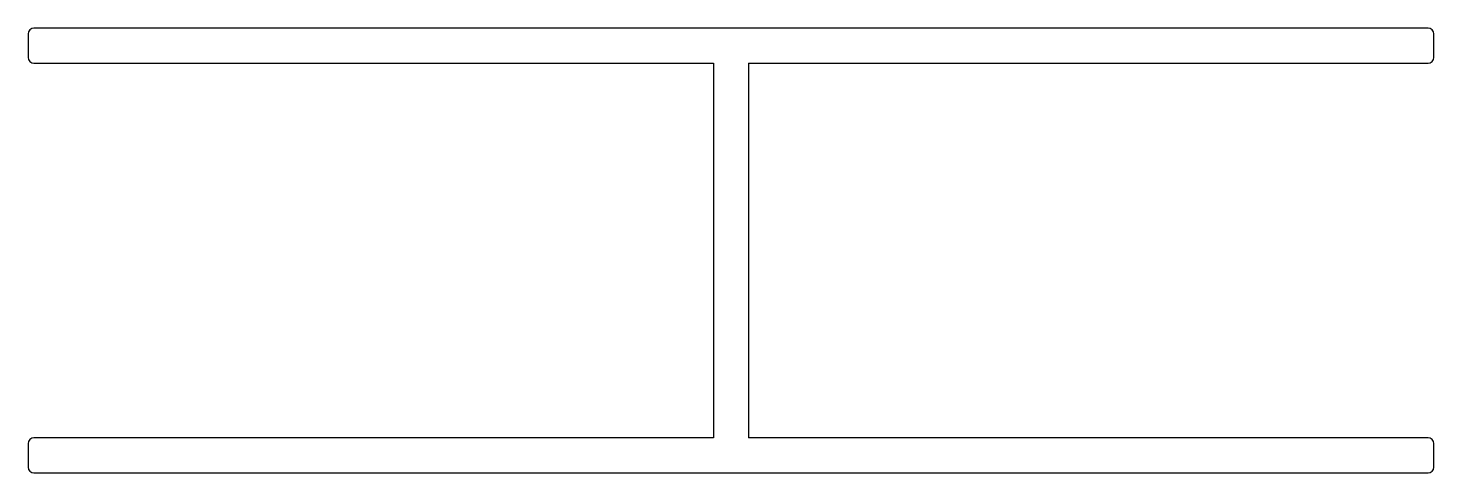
# Model space of a CAD drawing. Extents: x -29.9 to 30.1, y -8.5 to 10.5.
import ezdxf

# ---------------------------------------------------------------- set-up
doc = ezdxf.new("R2010")
doc.units = 0
doc.layers.get('0').update_dxf_attribs({"linetype": 'CONTINUOUS'})

msp = doc.modelspace()

# ---------------------------------------------------------------- linework, layer by layer
for p, q in [((-29.878, 10.278), (-29.878, 9.278)), ((29.872, 10.528), (-29.628, 10.528)), ((30.122, 9.278), (30.122, 10.278)), ((-29.628, 9.028), (-0.628, 9.028)), ((-0.628, 9.028), (-0.628, -6.972)), ((0.872, 9.028), (29.872, 9.028)), ((0.872, 9.028), (0.872, -6.972)), ((-0.628, -6.972), (-29.628, -6.972)), ((29.872, -6.972), (0.872, -6.972)), ((-29.878, -7.222), (-29.878, -8.222)), ((30.122, -8.222), (30.122, -7.222)), ((-29.628, -8.472), (29.872, -8.472))]:
    msp.add_line(p, q)
for centre, start, end in [((-29.628, 10.278), 90, 180), ((29.872, 10.278), 0, 90), ((-29.628, 9.278), 180, 270), ((29.872, 9.278), 270, 0), ((-29.628, -7.222), 90, 180), ((29.872, -7.222), 0, 90), ((-29.628, -8.222), 180, 270), ((29.872, -8.222), 270, 0)]:
    msp.add_arc(centre, 0.25, start, end)

doc.saveas('drawing.dxf')
